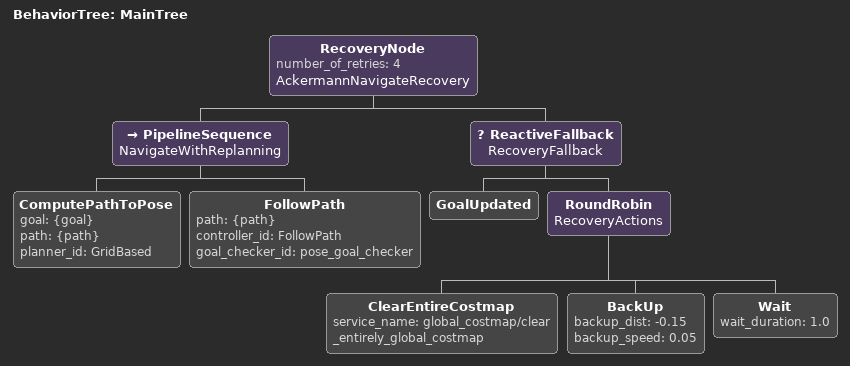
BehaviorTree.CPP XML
<root BTCPP_format="4" main_tree_to_execute="MainTree">
  <BehaviorTree ID="MainTree">
    <RecoveryNode number_of_retries="4" name="AckermannNavigateRecovery">
      <PipelineSequence name="NavigateWithReplanning">
        <ComputePathToPose goal="{goal}" path="{path}" planner_id="GridBased"/>
        <FollowPath path="{path}" controller_id="FollowPath" goal_checker_id="pose_goal_checker"/>
      </PipelineSequence>
      <ReactiveFallback name="RecoveryFallback"><GoalUpdated/><RoundRobin name="RecoveryActions"><ClearEntireCostmap service_name="global_costmap/clear_entirely_global_costmap"/><BackUp backup_dist="-0.15" backup_speed="0.05"/><Wait wait_duration="1.0"/></RoundRobin></ReactiveFallback>
    </RecoveryNode>
  </BehaviorTree>
</root>
